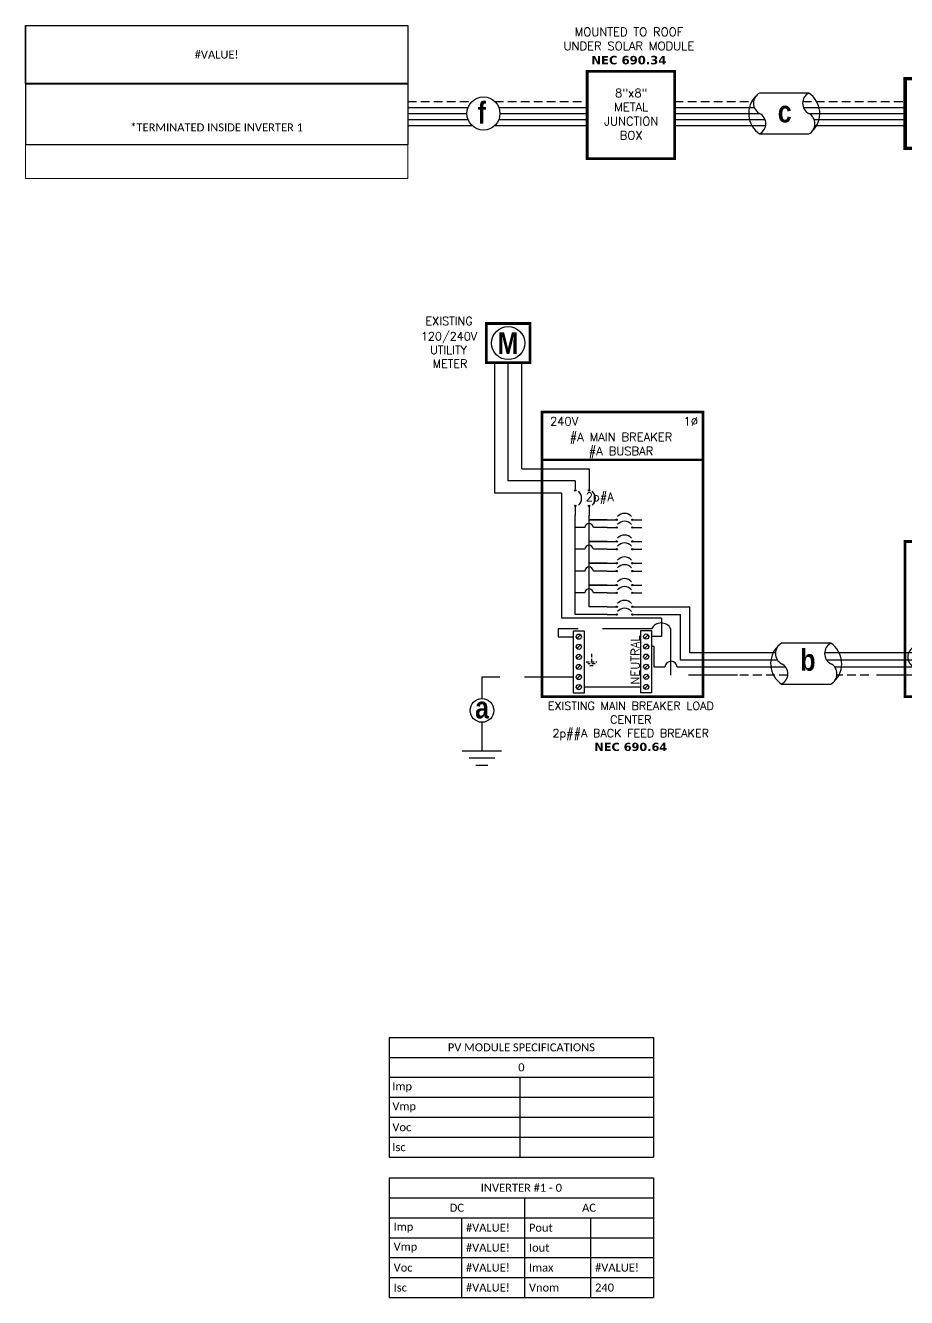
# Model space of a CAD drawing. Header units: feet. Extents: x 16885 to 17654, y 15293 to 15849.
# Drawn here: x 16885 to 17265, y 15293 to 15842 of the extents above; entities that cross this region are included whole.
import ezdxf

# ---------------------------------------------------------------- set-up
doc = ezdxf.new("R2010")
doc.units = ezdxf.units.FT
doc.header["$MEASUREMENT"] = 0
doc.linetypes.add('HIDDEN', pattern=[0.375, 0.25, -0.125])
for name, color, linetype in [('ONE LINE BLOCKS', 7, 'Continuous'), ('TABLES', 7, 'Continuous'), ('TEXT', 7, 'Continuous'), ('Z - TITLEBLOCK TXT', 7, 'Continuous')]:
    doc.layers.add(name, color=color, linetype=linetype)
doc.styles.add('ONE LINE TXT', font='techb___.ttf')
doc.styles.get("Standard").update_dxf_attribs({"font": 'simplex.shx'})

# ---------------------------------------------------------------- blocks, each defined once
blk = doc.blocks.new('*T12')
at = {"layer": 'Defpoints', "color": 8, "linetype": 'ByBlock', "lineweight": 0, "transparency": 16777216}
for p, q in [((0, -51.42), (0, -66.05)), ((165.11, -51.42), (165.11, -66.05)), ((0, -66.05), (165.11, -66.05))]:
    blk.add_line(p, q, dxfattribs=at)
at = {"layer": 'Z - TITLEBLOCK TXT', "color": 0, "lineweight": -2, "transparency": 16777216}
for p, q in [((0, 0), (165.11, 0)), ((0, 0), (0, -51.42)), ((165.11, 0), (165.11, -51.42)), ((0, -25.14), (165.11, -25.14)), ((0, -51.42), (165.11, -51.42))]:
    blk.add_line(p, q, dxfattribs=at)
at = {"layer": 'Z - TITLEBLOCK TXT', "color": 0, "linetype": 'Continuous', "transparency": 16777216, "char_height": 3.4544, "width": 155.095, "attachment_point": 5}
for s, insert in [('{\\fCalibri|b0|i0|c0;#VALUE!', (82.56, -12.57)), ('{\\fCalibri|b0|i0|c0;^J^J*TERMINATED INSIDE INVERTER 1', (82.56, -38.28))]:
    blk.add_mtext(s, dxfattribs=dict(at, insert=insert))
blk = doc.blocks.new('M_METER PAN')
at = {"color": 253, "linetype": 'Continuous'}
for p, q in [((4.735, 8.023), (3.483, 8.023)), ((3.483, 2.136), (3.483, 8.023)), ((4.735, 8.023), (4.735, 8.748)), ((8.589, 8.023), (8.589, 8.748)), ((8.589, 8.023), (9.84, 8.023)), ((9.84, 2.136), (9.84, 8.023)), ((3.483, 0.611), (0, 0.611)), ((9.84, 0.611), (13.323, 0.611))]:
    blk.add_line(p, q, dxfattribs=at)
at = {"color": 7, "linetype": 'Continuous'}
for p, q in [((5.163, 7.563), (5.163, 6.819)), ((5.163, 7.563), (9.474, 7.563)), ((9.474, 7.563), (9.474, 1.711)), ((4.245, 1.711), (0, 1.711)), ((4.245, 1.711), (4.245, 0.898)), ((5.163, 0.898), (5.163, 1.37)), ((9.474, 1.711), (13.323, 1.711)), ((4.245, 0.898), (5.163, 0.898))]:
    blk.add_line(p, q, dxfattribs=at)
at = {"color": 10, "linetype": 'Continuous'}
for p, q in [((8.16, 7.142), (8.16, 6.819)), ((8.16, 7.142), (9.123, 7.142)), ((9.123, 7.142), (9.123, 1.149)), ((3.832, 1.149), (0, 1.149)), ((3.832, 1.149), (3.832, 0.611)), ((8.16, 1.37), (8.16, 0.611)), ((9.123, 1.149), (13.323, 1.149)), ((3.832, 0.611), (8.16, 0.611))]:
    blk.add_line(p, q, dxfattribs=at)
at = {"color": 1, "linetype": 'Continuous'}
for p, q in [((5.565, 5.899), (4.761, 5.899)), ((7.758, 5.899), (8.562, 5.899)), ((5.565, 2.326), (4.761, 2.326)), ((7.758, 2.326), (8.562, 2.326))]:
    blk.add_line(p, q, dxfattribs=at)
at = {"color": 253, "linetype": 'Continuous'}
for centre, start, end in [((3.823, 1.374), 113.9997, 246.0003), ((9.5, 1.374), 293.9997, 66.0003)]:
    blk.add_arc(centre, 0.835, start, end, dxfattribs=at)
at = {"layer": 'ONE LINE BLOCKS', "lineweight": 50, "const_width": 0.21}
blk.add_lwpolyline([(2.772, -1.647), (2.772, 10.216), (10.552, 10.216), (10.552, -1.647)], close=True, dxfattribs=at)
at = {"layer": 'TEXT', "color": 92, "linetype": 'HIDDEN', "ltscale": 15}
for p, q in [((4.347, 0), (0, 0)), ((4.347, 0), (4.347, -0.649)), ((8.201, 0), (8.201, -0.649)), ((8.201, 0), (13.323, 0))]:
    blk.add_line(p, q, dxfattribs=at)
at = {"layer": 'TEXT', "color": 92, "linetype": 'Continuous', "flags": 128}
for points in [[(9.228, -0.457), (9.227, -1.078)], [(8.812, -1.078), (9.642, -1.078)], [(9.498, -1.231), (8.956, -1.231)], [(9.354, -1.385), (9.1, -1.385)]]:
    blk.add_lwpolyline(points, dxfattribs=at)
at = {"layer": 'TEXT', "linetype": 'Continuous'}
blk.add_circle((6.662, 4.095), 2.059, dxfattribs=at)
at = {"layer": 'Z - TITLEBLOCK TXT', "color": 1, "linetype": 'Continuous'}
for p, q in [((4.275, 8.748), (4.275, 9.552)), ((4.275, 9.552), (9.049, 9.552)), ((9.049, 9.552), (9.049, 8.748)), ((9.049, 8.748), (4.275, 8.748)), ((4.761, 6.819), (4.761, 4.888)), ((5.565, 6.819), (4.761, 6.819)), ((5.565, 5.838), (5.565, 6.819)), ((7.758, 5.838), (7.758, 6.819)), ((7.758, 6.819), (8.562, 6.819)), ((8.562, 6.819), (8.562, 4.888)), ((4.761, 3.301), (4.761, 1.37)), ((8.562, 3.301), (8.562, 1.37)), ((5.565, 1.37), (5.565, 2.351)), ((7.758, 1.37), (7.758, 2.351)), ((4.761, 1.37), (5.565, 1.37)), ((8.562, 1.37), (7.758, 1.37)), ((3.887, -1.453), (3.887, -0.649)), ((3.887, -0.649), (8.661, -0.649)), ((8.661, -0.649), (8.661, -1.453)), ((8.661, -1.453), (3.887, -1.453))]:
    blk.add_line(p, q, dxfattribs=at)
at = {"layer": 'Z - TITLEBLOCK TXT', "color": 4, "linetype": 'Continuous'}
for p, q in [((4.874, 9.29), (4.596, 9.011)), ((5.645, 9.29), (5.366, 9.011)), ((6.416, 9.29), (6.137, 9.011)), ((7.186, 9.29), (6.908, 9.011)), ((7.957, 9.29), (7.679, 9.011)), ((8.728, 9.29), (8.449, 9.011)), ((5.303, 6.499), (5.024, 6.22)), ((8.299, 6.499), (8.021, 6.22)), ((5.303, 2.005), (5.024, 1.727)), ((8.299, 2.005), (8.021, 1.727)), ((4.486, -0.912), (4.208, -1.19)), ((5.257, -0.912), (4.978, -1.19)), ((6.028, -0.912), (5.749, -1.19)), ((6.798, -0.912), (6.52, -1.19)), ((7.569, -0.912), (7.291, -1.19)), ((8.34, -0.912), (8.061, -1.19))]:
    blk.add_line(p, q, dxfattribs=at)
for centre in [(4.735, 9.15), (5.506, 9.15), (6.276, 9.15), (7.047, 9.15), (7.818, 9.15), (8.589, 9.15), (5.163, 6.359), (8.16, 6.359), (5.163, 1.866), (8.16, 1.866), (4.347, -1.051), (5.118, -1.051), (5.888, -1.051), (6.659, -1.051), (7.43, -1.051), (8.201, -1.051)]:
    blk.add_circle(centre, 0.197, dxfattribs=at)
at = {"layer": 'TABLES', "color": 4, "linetype": 'Continuous'}
blk.add_text('ISOLATED NEUTRAL', height=0.33207, dxfattribs=at).set_placement((4.339, 9.669))
at = {"layer": 'TEXT', "color": 1, "insert": (6.613, 11.342), "char_height": 0.62775, "attachment_point": 5}
blk.add_mtext_dynamic_manual_height_columns('PRODUCTION METER', width=1.32031, gutter_width=7.17, heights=[0], dxfattribs=at)
at = {"layer": 'Z - TITLEBLOCK TXT', "color": 253, "linetype": 'Continuous', "style": 'ONE LINE TXT'}
blk.add_text('M', height=1.662, dxfattribs=at).set_placement((5.854, 3.259))
blk = doc.blocks.new('*U14')
at = {"color": 0}
blk.add_blockref('M_METER PAN', (0, 0), dxfattribs=at)
blk = doc.blocks.new('M_MAIN BREAKER')
at = {"layer": 'ONE LINE BLOCKS', "linetype": 'Continuous'}
h = blk.add_hatch(color=1, dxfattribs=at)
h.dxf.hatch_style = 1
edge = h.paths.add_edge_path()
edge.add_arc((-12.418, 14.123), 0.0515, 0, 360)
h = blk.add_hatch(color=1, dxfattribs=at)
h.dxf.hatch_style = 1
edge = h.paths.add_edge_path()
edge.add_arc((-11.369, 14.123), 0.0515, 0, 360)
h = blk.add_hatch(color=1, dxfattribs=at)
h.dxf.hatch_style = 1
edge = h.paths.add_edge_path()
edge.add_arc((-12.418, 12.94), 0.0515, 0, 360)
h = blk.add_hatch(color=1, dxfattribs=at)
h.dxf.hatch_style = 1
edge = h.paths.add_edge_path()
edge.add_arc((-11.369, 12.94), 0.0515, 0, 360)
h = blk.add_hatch(color=1, dxfattribs=at)
h.dxf.hatch_style = 1
edge = h.paths.add_edge_path()
edge.add_arc((-9.245, 11.887), 0.0515, 0, 360)
h = blk.add_hatch(color=1, dxfattribs=at)
h.dxf.hatch_style = 1
edge = h.paths.add_edge_path()
edge.add_arc((-8.062, 11.887), 0.0515, 0, 360)
h = blk.add_hatch(color=1, dxfattribs=at)
h.dxf.hatch_style = 1
edge = h.paths.add_edge_path()
edge.add_arc((-9.245, 11.288), 0.0515, 0, 360)
h = blk.add_hatch(color=1, dxfattribs=at)
h.dxf.hatch_style = 1
edge = h.paths.add_edge_path()
edge.add_arc((-8.062, 11.288), 0.0515, 0, 360)
h = blk.add_hatch(color=1, dxfattribs=at)
h.dxf.hatch_style = 1
edge = h.paths.add_edge_path()
edge.add_arc((-9.245, 10.221), 0.0515, 0, 360)
h = blk.add_hatch(color=1, dxfattribs=at)
h.dxf.hatch_style = 1
edge = h.paths.add_edge_path()
edge.add_arc((-8.062, 10.221), 0.0515, 0, 360)
h = blk.add_hatch(color=1, dxfattribs=at)
h.dxf.hatch_style = 1
edge = h.paths.add_edge_path()
edge.add_arc((-9.245, 9.622), 0.0515, 0, 360)
h = blk.add_hatch(color=1, dxfattribs=at)
h.dxf.hatch_style = 1
edge = h.paths.add_edge_path()
edge.add_arc((-8.062, 9.622), 0.0515, 0, 360)
h = blk.add_hatch(color=1, dxfattribs=at)
h.dxf.hatch_style = 1
edge = h.paths.add_edge_path()
edge.add_arc((-9.245, 8.555), 0.0515, 0, 360)
h = blk.add_hatch(color=1, dxfattribs=at)
h.dxf.hatch_style = 1
edge = h.paths.add_edge_path()
edge.add_arc((-9.245, 7.957), 0.0515, 0, 360)
h = blk.add_hatch(color=1, dxfattribs=at)
h.dxf.hatch_style = 1
edge = h.paths.add_edge_path()
edge.add_arc((-8.062, 8.555), 0.0515, 0, 360)
h = blk.add_hatch(color=1, dxfattribs=at)
h.dxf.hatch_style = 1
edge = h.paths.add_edge_path()
edge.add_arc((-8.062, 7.957), 0.0515, 0, 360)
h = blk.add_hatch(color=1, dxfattribs=at)
h.dxf.hatch_style = 1
edge = h.paths.add_edge_path()
edge.add_arc((-9.245, 6.889), 0.0515, 0, 360)
h = blk.add_hatch(color=1, dxfattribs=at)
h.dxf.hatch_style = 1
edge = h.paths.add_edge_path()
edge.add_arc((-8.062, 6.889), 0.0515, 0, 360)
h = blk.add_hatch(color=1, dxfattribs=at)
h.dxf.hatch_style = 1
edge = h.paths.add_edge_path()
edge.add_arc((-9.245, 6.291), 0.0515, 0, 360)
h = blk.add_hatch(color=1, dxfattribs=at)
h.dxf.hatch_style = 1
edge = h.paths.add_edge_path()
edge.add_arc((-8.062, 6.291), 0.0515, 0, 360)
h = blk.add_hatch(color=1, dxfattribs=at)
h.dxf.hatch_style = 1
edge = h.paths.add_edge_path()
edge.add_arc((-9.245, 5.224), 0.0515, 0, 360)
h = blk.add_hatch(color=1, dxfattribs=at)
h.dxf.hatch_style = 1
edge = h.paths.add_edge_path()
edge.add_arc((-8.062, 5.224), 0.0515, 0, 360)
h = blk.add_hatch(color=1, dxfattribs=at)
h.dxf.hatch_style = 1
edge = h.paths.add_edge_path()
edge.add_arc((-9.245, 4.625), 0.0515, 0, 360)
h = blk.add_hatch(color=1, dxfattribs=at)
h.dxf.hatch_style = 1
edge = h.paths.add_edge_path()
edge.add_arc((-8.062, 4.625), 0.0515, 0, 360)
at = {"color": 7, "linetype": 'Continuous'}
for p, q in [((-3.665, 1.711), (-3.665, 5.224)), ((0, 1.711), (-3.665, 1.711))]:
    blk.add_line(p, q, dxfattribs=at)
at = {"color": 10, "linetype": 'Continuous'}
for p, q in [((-4.378, 1.149), (-4.378, 4.625)), ((-3.663, 4.625), (-3.663, 4.625)), ((-3.663, 4.625), (-3.663, 4.625)), ((0, 1.149), (-4.378, 1.149))]:
    blk.add_line(p, q, dxfattribs=at)
at = {"color": 253, "linetype": 'Continuous'}
for p, q in [((-6.385, 2.177), (-6.591, 2.177)), ((-6.385, 0.611), (-6.385, 2.177)), ((-5.561, 0.611), (-6.385, 0.611)), ((0, 0.611), (-4.626, 0.611))]:
    blk.add_line(p, q, dxfattribs=at)
at = {"color": 7, "linetype": 'Continuous'}
blk.add_circle((-19.559, -2.704), 0.906, dxfattribs=at)
at = {"color": 253, "linetype": 'Continuous'}
blk.add_arc((-5.093, 0.584), 0.468, 3.28193, 176.71807, dxfattribs=at)
at = {"layer": 'ONE LINE BLOCKS', "lineweight": 50}
for p, q in [((-19.225, 23.898), (-19.225, 26.892)), ((-19.225, 26.892), (-15.884, 26.892)), ((-15.884, 26.892), (-15.884, 23.898)), ((-15.884, 23.898), (-19.225, 23.898)), ((-14.957, 16.472), (-2.641, 16.472))]:
    blk.add_line(p, q, dxfattribs=at)
at = {"layer": 'ONE LINE BLOCKS', "lineweight": 50, "const_width": 0.21}
for points in [[(-19.225, 23.898), (-19.225, 26.892), (-15.884, 26.892), (-15.884, 23.898)], [(-14.957, -1.647), (-14.957, 20.128), (-2.641, 20.128), (-2.641, -1.647)]]:
    blk.add_lwpolyline(points, close=True, dxfattribs=at)
at = {"layer": 'TEXT', "color": 92, "linetype": 'HIDDEN', "ltscale": 15}
for p, q in [((-13.723, 3.547), (-13.723, 2.935)), ((-6.577, 3.547), (-13.723, 3.547)), ((-13.723, 2.935), (-12.555, 2.935)), ((-5.118, 0), (-5.118, 3.547)), ((0, 0), (-5.118, 0)), ((-12.555, -0.148), (-19.559, -0.148)), ((-19.559, -0.148), (-19.559, -1.798)), ((-19.559, -3.61), (-19.559, -5.799))]:
    blk.add_line(p, q, dxfattribs=at)
at = {"layer": 'TEXT', "color": 92, "linetype": 'Continuous', "ltscale": 15}
blk.add_line((-7.396, -0.918), (-11.751, -0.918), dxfattribs=at)
at = {"layer": 'TEXT', "color": 92, "linetype": 'HIDDEN', "flags": 128}
for points in [[(-11.595, 1.009), (-10.765, 1.009)], [(-11.18, 1.629), (-11.18, 1.009)], [(-10.909, 0.855), (-11.451, 0.855)], [(-11.053, 0.701), (-11.307, 0.701)]]:
    blk.add_lwpolyline(points, dxfattribs=at)
at = {"layer": 'TEXT', "color": 92, "linetype": 'Continuous', "ltscale": 4, "flags": 128}
for points in [[(-21.062, -5.799), (-18.057, -5.799)], [(-18.578, -6.356), (-20.541, -6.356)], [(-19.098, -6.913), (-20.02, -6.913)]]:
    blk.add_lwpolyline(points, dxfattribs=at)
at = {"layer": 'TEXT', "linetype": 'Continuous'}
blk.add_circle((-17.554, 25.395), 1.267, dxfattribs=at)
at = {"layer": 'TEXT', "color": 92, "linetype": 'Continuous', "ltscale": 0.3}
blk.add_arc((-5.848, 3.164), 0.824, 27.66392, 152.33608, dxfattribs=at)
at = {"layer": 'Z - TITLEBLOCK TXT', "color": 253, "linetype": 'Continuous'}
for p, q in [((-18.566, 13.922), (-18.566, 23.898)), ((-13.44, 13.922), (-18.566, 13.922)), ((-13.44, 4.344), (-13.44, 13.922)), ((-5.831, 4.344), (-13.44, 4.344)), ((-5.831, 4.344), (-5.831, 2.948)), ((-5.831, 2.948), (-6.591, 2.948))]:
    blk.add_line(p, q, dxfattribs=at)
at = {"layer": 'Z - TITLEBLOCK TXT', "color": 10, "linetype": 'Continuous'}
for p, q in [((-17.554, 14.866), (-17.554, 23.898)), ((-12.418, 14.866), (-17.554, 14.866)), ((-12.418, 4.625), (-12.418, 12.196)), ((-11.7, 11.288), (-12.418, 11.288)), ((-9.988, 11.288), (-11.037, 11.288)), ((-11.7, 9.622), (-12.418, 9.622)), ((-9.988, 9.622), (-11.037, 9.622)), ((-11.7, 7.957), (-12.418, 7.957)), ((-9.988, 7.957), (-11.037, 7.957)), ((-11.7, 6.291), (-12.418, 6.291)), ((-9.988, 6.291), (-11.037, 6.291)), ((-9.988, 4.625), (-12.418, 4.625)), ((-7.318, 4.625), (-4.378, 4.625))]:
    blk.add_line(p, q, dxfattribs=at)
at = {"layer": 'Z - TITLEBLOCK TXT', "color": 7, "linetype": 'Continuous'}
for p, q in [((-16.52, 15.77), (-16.52, 23.898)), ((-16.52, 15.77), (-11.369, 15.77)), ((-11.369, 15.77), (-11.369, 14.866)), ((-11.369, 11.887), (-11.369, 12.196)), ((-11.369, 10.221), (-11.369, 11.887)), ((-11.369, 11.887), (-9.988, 11.887)), ((-9.988, 11.887), (-11.369, 11.887)), ((-11.369, 8.555), (-11.369, 10.221)), ((-11.369, 10.221), (-9.988, 10.221)), ((-9.988, 10.221), (-11.369, 10.221)), ((-11.369, 6.889), (-11.369, 8.555)), ((-11.369, 8.555), (-9.988, 8.555)), ((-9.988, 8.555), (-11.369, 8.555)), ((-11.369, 5.224), (-11.369, 6.889)), ((-11.369, 6.889), (-9.988, 6.889)), ((-9.988, 6.889), (-11.369, 6.889)), ((-9.988, 5.224), (-11.369, 5.224)), ((-7.318, 5.224), (-3.665, 5.224))]:
    blk.add_line(p, q, dxfattribs=at)
at = {"layer": 'Z - TITLEBLOCK TXT', "color": 1, "linetype": 'Continuous'}
for p, q in [((-12.555, -1.378), (-12.555, 3.395)), ((-12.555, 3.395), (-11.751, 3.395)), ((-11.751, 3.395), (-11.751, -1.378)), ((-7.396, -1.366), (-7.396, 3.408)), ((-7.396, 3.408), (-6.591, 3.408)), ((-6.591, 3.408), (-6.591, -1.366)), ((-11.751, -1.378), (-12.555, -1.378)), ((-6.591, -1.366), (-7.396, -1.366))]:
    blk.add_line(p, q, dxfattribs=at)
at = {"layer": 'Z - TITLEBLOCK TXT', "color": 4, "linetype": 'Continuous'}
for p, q in [((-12.014, 3.075), (-12.293, 2.796)), ((-6.854, 3.087), (-7.133, 2.809)), ((-12.014, 2.304), (-12.293, 2.025)), ((-6.854, 2.317), (-7.133, 2.038)), ((-12.014, 1.533), (-12.293, 1.255)), ((-6.854, 1.546), (-7.133, 1.267)), ((-12.014, 0.762), (-12.293, 0.484)), ((-6.854, 0.775), (-7.133, 0.497)), ((-6.854, 0.004), (-7.133, -0.274)), ((-12.014, -0.008), (-12.293, -0.287)), ((-12.014, -0.779), (-12.293, -1.058)), ((-6.854, -0.766), (-7.133, -1.045))]:
    blk.add_line(p, q, dxfattribs=at)
at = {"layer": 'Z - TITLEBLOCK TXT', "color": 1, "linetype": 'Continuous', "flags": 128}
for points in [[(-12.418, 14.866), (-12.418, 14.123)], [(-12.418, 14.866), (-12.418, 14.123)], [(-11.369, 14.866), (-11.369, 14.123)], [(-11.369, 14.866), (-11.369, 14.123)], [(-12.418, 12.94), (-12.418, 12.196)], [(-11.369, 12.94), (-11.369, 12.196)], [(-9.988, 11.887), (-9.245, 11.887)], [(-9.988, 11.887), (-9.245, 11.887)], [(-8.062, 11.887), (-7.318, 11.887)], [(-9.988, 11.288), (-9.245, 11.288)], [(-9.988, 11.288), (-9.245, 11.288)], [(-8.062, 11.288), (-7.318, 11.288)], [(-9.988, 10.221), (-9.245, 10.221)], [(-9.988, 10.221), (-9.245, 10.221)], [(-8.062, 10.221), (-7.318, 10.221)], [(-9.988, 9.622), (-9.245, 9.622)], [(-9.988, 9.622), (-9.245, 9.622)], [(-8.062, 9.622), (-7.318, 9.622)], [(-9.988, 8.555), (-9.245, 8.555)], [(-9.988, 8.555), (-9.245, 8.555)], [(-9.988, 7.957), (-9.245, 7.957)], [(-9.988, 7.957), (-9.245, 7.957)], [(-8.062, 8.555), (-7.318, 8.555)], [(-8.062, 7.957), (-7.318, 7.957)], [(-9.988, 6.889), (-9.245, 6.889)], [(-9.988, 6.889), (-9.245, 6.889)], [(-8.062, 6.889), (-7.318, 6.889)], [(-9.988, 6.291), (-9.245, 6.291)], [(-9.988, 6.291), (-9.245, 6.291)], [(-8.062, 6.291), (-7.318, 6.291)], [(-9.988, 5.224), (-9.245, 5.224)], [(-9.988, 5.224), (-9.245, 5.224)], [(-8.062, 5.224), (-7.318, 5.224)], [(-9.988, 4.625), (-9.245, 4.625)], [(-9.988, 4.625), (-9.245, 4.625)], [(-8.062, 4.625), (-7.318, 4.625)]]:
    blk.add_lwpolyline(points, dxfattribs=at)
at = {"layer": 'Z - TITLEBLOCK TXT', "color": 1, "linetype": 'Continuous'}
for centre in [(-12.418, 14.123), (-11.369, 14.123), (-12.418, 12.94), (-11.369, 12.94), (-9.245, 11.887), (-8.062, 11.887), (-9.245, 11.288), (-8.062, 11.288), (-9.245, 10.221), (-8.062, 10.221), (-9.245, 9.622), (-8.062, 9.622), (-9.245, 8.555), (-9.245, 7.957), (-8.062, 8.555), (-8.062, 7.957), (-9.245, 6.889), (-8.062, 6.889), (-9.245, 6.291), (-8.062, 6.291), (-9.245, 5.224), (-8.062, 5.224), (-9.245, 4.625), (-8.062, 4.625)]:
    blk.add_circle(centre, 0.0515, dxfattribs=at)
at = {"layer": 'Z - TITLEBLOCK TXT', "color": 4, "linetype": 'Continuous'}
for centre in [(-12.153, 2.935), (-6.993, 2.948), (-12.153, 2.165), (-6.993, 2.177), (-12.153, 1.394), (-6.993, 1.407), (-12.153, 0.623), (-12.153, -0.148), (-6.993, 0.636), (-6.993, -0.135), (-12.153, -0.918), (-6.993, -0.906)]:
    blk.add_circle(centre, 0.197, dxfattribs=at)
at = {"layer": 'Z - TITLEBLOCK TXT', "color": 1, "linetype": 'Continuous'}
for centre, start, end in [((-12.629, 13.531), 310.3392, 49.6608), ((-11.58, 13.531), 310.3392, 49.6608), ((-8.653, 11.675), 40.3392, 139.6608), ((-8.653, 11.077), 40.3392, 139.6608), ((-8.653, 10.01), 40.3392, 139.6608), ((-8.653, 9.411), 40.3392, 139.6608), ((-8.653, 8.344), 40.3392, 139.6608), ((-8.653, 7.745), 40.3392, 139.6608), ((-8.653, 6.678), 40.3392, 139.6608), ((-8.653, 6.079), 40.3392, 139.6608), ((-8.653, 5.012), 40.3392, 139.6608), ((-8.653, 4.413), 40.3392, 139.6608)]:
    blk.add_arc(centre, 0.697, start, end, dxfattribs=at)
at = {"layer": 'Z - TITLEBLOCK TXT', "color": 10, "linetype": 'Continuous'}
for centre in [(-11.369, 11.269), (-11.369, 9.603), (-11.369, 7.938), (-11.369, 6.272)]:
    blk.add_arc(centre, 0.332, 3.2937, 176.7063, dxfattribs=at)
at = {"layer": 'TABLES', "color": 1, "linetype": 'Continuous'}
blk.add_text('NEUTRAL', height=0.648, rotation=90, dxfattribs=at).set_placement((-7.512, -0.725))
at = {"layer": 'TEXT', "color": 1}
for s, p in [('EXISTING', (-23.874, 26.77)), ('120/240V', (-24.233, 25.604)), ('UTILITY', (-23.531, 24.558)), ('METER', (-23.336, 23.512))]:
    blk.add_text(s, height=0.6278, dxfattribs=at).set_placement(p)
at = {"layer": 'TEXT', "color": 1, "attachment_point": 5}
for s, width, gutter_width, heights, insert, char_height in [('240V', 0.14806, 0.75, [0], (-13.274, 19.41), 0.648), ('1∅', 0.14806, 0.75, [0], (-3.582, 19.41), 0.648), ('#A MAIN BREAKER\\P#A BUSBAR', 11.19903, 0.75, [0], (-8.925, 17.569), 0.648), ('2p#A', 0.14806, 0.75, [0], (-10.547, 13.525), 0.648), ('EXISTING MAIN BREAKER LOAD CENTER\\P2p##A BACK FEED BREAKER\\P{\\fVerdana|b1|i0|c0|p34;NEC 690.64}', 14.14398, 7.17, [12.8], (-8.173, -3.931), 0.62775)]:
    blk.add_mtext_dynamic_manual_height_columns(s, width=width, gutter_width=gutter_width, heights=heights, dxfattribs=dict(at, insert=insert, char_height=char_height))
at = {"layer": 'Z - TITLEBLOCK TXT', "color": 253, "linetype": 'Continuous', "style": 'ONE LINE TXT'}
blk.add_text('M', height=1.662, dxfattribs=at).set_placement((-18.362, 24.559))
at = {"layer": 'Z - TITLEBLOCK TXT', "color": 1, "linetype": 'Continuous', "insert": (-20.083, -1.651), "char_height": 1.66239, "attachment_point": 1, "style": 'ONE LINE TXT'}
blk.add_mtext_dynamic_manual_height_columns('{\\W1;\\C256;a}', width=0.13853, gutter_width=2.132, heights=[0], dxfattribs=at)
blk = doc.blocks.new('*U13')
at = {"color": 155, "true_color": 0x647190}
blk.add_blockref('M_MAIN BREAKER', (0, 0), dxfattribs=at)
blk = doc.blocks.new('*T9')
at = {"layer": 'Z - TITLEBLOCK TXT', "color": 0, "lineweight": -2, "transparency": 16777216}
for p, q in [((0, 0), (114.19, 0)), ((0, 0), (0, -51.7)), ((114.19, 0), (114.19, -51.7)), ((0, -8.62), (114.19, -8.62)), ((58.43, -8.62), (58.43, -51.7)), ((0, -17.23), (114.19, -17.23)), ((31.22, -17.23), (31.22, -51.7)), ((86.98, -17.23), (86.98, -51.7)), ((0, -25.85), (114.19, -25.85)), ((0, -34.47), (114.19, -34.47)), ((0, -43.08), (114.19, -43.08)), ((0, -51.7), (114.19, -51.7))]:
    blk.add_line(p, q, dxfattribs=at)
at = {"layer": 'Z - TITLEBLOCK TXT', "color": 0, "linetype": 'Continuous', "transparency": 16777216, "char_height": 3.4544}
for s, insert, width, attachment_point in [('{\\fCalibri|b0|i0|c0;INVERTER #1 - 0', (57.09, -4.31), 110.3293, 5), ('{\\fCalibri|b0|i0|c0;DC', (29.22, -12.93), 54.5755, 5), ('{\\fCalibri|b0|i0|c0;AC', (86.31, -12.93), 51.8976, 5), ('{\\fCalibri|b0|i0|c0;Imp', (1.93, -21.54), 27.3681, 4), ('{\\fCalibri|b0|i0|c0;#VALUE!', (33.15, -21.54), 23.3513, 4), ('{\\fCalibri|b0|i0|c0;Pout', (60.36, -21.54), 24.6902, 4), ('{\\fCalibri|b0|i0|c0;', (88.91, -21.54), 23.3513, 4), ('{\\fCalibri|b0|i0|c0;Vmp', (1.93, -30.16), 27.3681, 4), ('{\\fCalibri|b0|i0|c0;#VALUE!', (33.15, -30.16), 23.3513, 4), ('{\\fCalibri|b0|i0|c0;Iout', (60.36, -30.16), 24.6902, 4), ('{\\fCalibri|b0|i0|c0;', (88.91, -30.16), 23.3513, 4), ('{\\fCalibri|b0|i0|c0;Voc', (1.93, -38.78), 27.3681, 4), ('{\\fCalibri|b0|i0|c0;#VALUE!', (33.15, -38.78), 23.3513, 4), ('{\\fCalibri|b0|i0|c0;Imax', (60.36, -38.78), 24.6902, 4), ('{\\fCalibri|b0|i0|c0;#VALUE!', (88.91, -38.78), 23.3513, 4), ('{\\fCalibri|b0|i0|c0;Isc', (1.93, -47.39), 27.3681, 4), ('{\\fCalibri|b0|i0|c0;#VALUE!', (33.15, -47.39), 23.3513, 4), ('{\\fCalibri|b0|i0|c0;Vnom', (60.36, -47.39), 24.6902, 4), ('{\\fCalibri|b0|i0|c0;240', (88.91, -47.39), 23.3513, 4)]:
    blk.add_mtext(s, dxfattribs=dict(at, insert=insert, width=width, attachment_point=attachment_point))
blk = doc.blocks.new('*T10')
at = {"layer": 'Z - TITLEBLOCK TXT', "color": 0, "lineweight": -2, "transparency": 16777216}
for p, q in [((0, 0), (114.19, 0)), ((0, 0), (0, -51.69)), ((114.19, 0), (114.19, -51.69)), ((0, -8.62), (114.19, -8.62)), ((0, -17.23), (114.19, -17.23)), ((56.41, -17.23), (56.41, -51.69)), ((0, -25.85), (114.19, -25.85)), ((0, -34.46), (114.19, -34.46)), ((0, -43.08), (114.19, -43.08)), ((0, -51.69), (114.19, -51.69))]:
    blk.add_line(p, q, dxfattribs=at)
at = {"layer": 'Z - TITLEBLOCK TXT', "color": 0, "linetype": 'Continuous', "transparency": 16777216, "char_height": 3.4544}
for s, insert, width, attachment_point in [('{\\fCalibri|b0|i0|c0;PV MODULE SPECIFICATIONS', (57.09, -4.31), 111.433, 5), ('{\\fCalibri|b0|i0|c0;0', (57.09, -12.92), 111.433, 5), ('{\\fCalibri|b0|i0|c0;Imp', (1.38, -21.54), 53.6551, 4), ('{\\fCalibri|b0|i0|c0;', (57.78, -21.54), 55.0254, 4), ('{\\fCalibri|b0|i0|c0;Vmp', (1.38, -30.15), 53.6551, 4), ('{\\fCalibri|b0|i0|c0;', (57.78, -30.15), 55.0254, 4), ('{\\fCalibri|b0|i0|c0;Voc', (1.38, -38.77), 53.6551, 4), ('{\\fCalibri|b0|i0|c0;', (57.78, -38.77), 55.0254, 4), ('{\\fCalibri|b0|i0|c0;Isc', (1.38, -47.39), 53.6551, 4), ('{\\fCalibri|b0|i0|c0;', (57.78, -47.39), 55.0254, 4)]:
    blk.add_mtext(s, dxfattribs=dict(at, insert=insert, width=width, attachment_point=attachment_point))

msp = doc.modelspace()

# ---------------------------------------------------------------- linework, layer by layer
at = {"color": 7, "linetype": 'Continuous'}
for p, q in [((17222.97, 15812.63), (17201.73, 15812.63)), ((17049.78, 15806.44), (17076, 15806.44)), ((17089.1, 15806.44), (17127.25, 15806.44)), ((17165.03, 15806.44), (17199.39, 15806.44)), ((17220.64, 15806.44), (17264.62, 15806.44)), ((17049.78, 15801.19), (17076, 15801.19)), ((17089.1, 15801.19), (17127.25, 15801.19)), ((17165.03, 15801.19), (17204.06, 15801.19)), ((17225.31, 15801.19), (17264.62, 15801.19)), ((17201.73, 15795), (17222.97, 15795)), ((17232.47, 15575.06), (17211.22, 15575.06)), ((17208.57, 15570.99), (17192.22, 15570.99)), ((17248.87, 15570.99), (17229.81, 15570.99)), ((17211.22, 15557.43), (17232.47, 15557.43))]:
    msp.add_line(p, q, dxfattribs=at)
at = {"color": 253, "linetype": 'Continuous'}
for p, q in [((17049.78, 15803.81), (17075.32, 15803.81)), ((17089.6, 15803.81), (17127.25, 15803.81)), ((17165.03, 15803.81), (17201.73, 15803.81)), ((17222.97, 15803.81), (17264.62, 15803.81)), ((17049.78, 15798.57), (17077.61, 15798.57)), ((17087.3, 15798.57), (17127.25, 15798.57)), ((17165.03, 15798.57), (17204.32, 15798.57)), ((17225.57, 15798.57), (17264.62, 15798.57)), ((17212.93, 15564.77), (17192.22, 15564.77)), ((17248.87, 15564.77), (17234.18, 15564.77))]:
    msp.add_line(p, q, dxfattribs=at)
at = {"color": 10, "linetype": 'Continuous'}
for p, q in [((17209.45, 15567.81), (17192.22, 15567.81)), ((17248.87, 15567.81), (17230.69, 15567.81))]:
    msp.add_line(p, q, dxfattribs=at)
at = {"color": 7, "linetype": 'Continuous'}
msp.add_circle((17082.46, 15803.81), 7.14, dxfattribs=at)
for centre, start, end in [((17207.58, 15803.81), 133.9732, 236.4265), ((17217.12, 15803.81), 313.9732, 56.4265), ((17217.07, 15566.25), 133.9732, 236.4265), ((17226.62, 15566.25), 313.9732, 56.4265)]:
    msp.add_arc(centre, 10.58, start, end, dxfattribs=at)
at = {"layer": 'ONE LINE BLOCKS', "lineweight": 50}
for points, const_width in [([(17165.03, 15784.27), (17127.25, 15784.27), (17127.25, 15822.05), (17165.03, 15822.05)], 1.19), ([(17294.72, 15788.76), (17264.62, 15788.76), (17264.62, 15818.87), (17294.72, 15818.87)], 1.53)]:
    msp.add_lwpolyline(points, close=True, dxfattribs=dict(at, const_width=const_width))
at = {"layer": 'TEXT', "color": 92, "linetype": 'HIDDEN', "ltscale": 15}
for p, q in [((17049.78, 15809.06), (17077.61, 15809.06)), ((17087.3, 15809.06), (17127.25, 15809.06)), ((17165.03, 15809.06), (17199.13, 15809.06)), ((17220.38, 15809.06), (17264.62, 15809.06)), ((17213.86, 15561.33), (17192.22, 15561.33)), ((17248.87, 15561.33), (17235.11, 15561.33))]:
    msp.add_line(p, q, dxfattribs=at)
at = {"layer": 'Z - TITLEBLOCK TXT', "linetype": 'Continuous'}
msp.add_lwpolyline([(16884.67, 15841.83), (17049.78, 15841.83), (17049.78, 15816.7), (16884.67, 15816.7)], close=True, dxfattribs=at)
for centre, start, end in [((17204.04, 15808.22), 117.6639, 242.3361), ((17225.28, 15808.22), 117.6639, 242.3361), ((17199.42, 15799.41), 297.6639, 62.3361), ((17220.66, 15799.41), 297.6639, 62.3361), ((17213.53, 15570.65), 117.6639, 242.3361), ((17234.78, 15570.65), 117.6639, 242.3361), ((17208.91, 15561.84), 297.6639, 62.3361), ((17230.16, 15561.84), 297.6639, 62.3361)]:
    msp.add_arc(centre, 4.98, start, end, dxfattribs=at)

# ---------------------------------------------------------------- block references
for name, p in [('*T12', (16884.67, 15841.83)), ('*T10', (17041.75, 15404.87)), ('*T9', (17041.75, 15344.25))]:
    msp.add_blockref(name, p)
at = {"color": 155, "true_color": 0x647190, "xscale": 5.644441731736358, "yscale": 5.644441731736358, "zscale": 5.644441731736358}
for name, p in [('*U13', (17192.22, 15561.33)), ('*U14', (17248.87, 15561.33))]:
    msp.add_blockref(name, p, dxfattribs=at)

# ---------------------------------------------------------------- texts
at = {"layer": 'TEXT', "color": 1, "char_height": 3.6576, "attachment_point": 5}
for s, width, insert in [(' \\PMOUNTED TO ROOF \\PUNDER SOLAR MODULE\\P{\\fVerdana|b1|i0|c0|p34;NEC 690.34}', 72.4158, (17145.26, 15835.97)), ('8"x8" METAL JUNCTION BOX ', 0.4767, (17146.28, 15803.53))]:
    msp.add_mtext_dynamic_manual_height_columns(s, width=width, gutter_width=7.17, heights=[0], dxfattribs=dict(at, insert=insert))
at = {"layer": 'Z - TITLEBLOCK TXT', "style": 'ONE LINE TXT'}
msp.add_text('b', height=9.38, dxfattribs=at).set_placement((17219.31, 15563.17))
at = {"layer": 'Z - TITLEBLOCK TXT', "color": 1, "linetype": 'Continuous', "char_height": 9.3833, "attachment_point": 1, "style": 'ONE LINE TXT'}
for s, insert in [('{\\W1;\\C256;f}', (17079.99, 15808.85)), ('{\\W1;\\C256;c}', (17209.57, 15809.32))]:
    msp.add_mtext_dynamic_manual_height_columns(s, width=0.1385, gutter_width=2.13, heights=[0], dxfattribs=dict(at, insert=insert))

doc.saveas('drawing.dxf')
